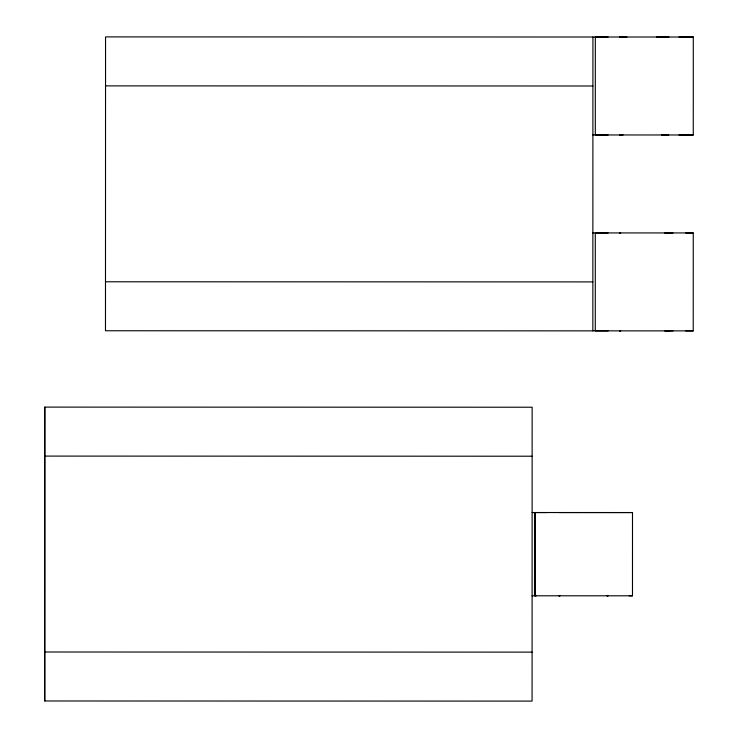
<?xml version="1.0" encoding="UTF-8"?>
<svg xmlns="http://www.w3.org/2000/svg" width="738" height="738" viewBox="0 0 738 738"><rect width="100%" height="100%" fill="white"/><g stroke="black" fill="none" stroke-linecap="round" stroke-linejoin="round"><path stroke-width="1.11" d="M44.75 700.98L44.787 407.108L532.144 407.228L532.08 701.1L44.714 700.98L44.787 407.108M582.642 512.541L632.494 512.55L632.484 595.806L535.354 595.797L535.382 512.541L532.098 512.532M592.845 330.864L592.918 37.011M596.996 37.02L595.326 37.02L595.308 134.962L608.094 134.971M685.777 330.882L693.231 330.882L693.25 232.94L592.845 232.931M678.923 134.971L693.268 134.98L693.286 37.029L678.942 37.02M632.494 512.55L534.533 512.532L534.524 595.797L535.354 595.797M693.25 232.94L685.786 232.95M632.484 595.806L629.154 595.815M620.649 37.02L619.819 37.02L626.986 37.02M656.552 37.029L668.794 37.029L667.955 37.029M689.947 37.029L693.286 37.029L105.552 36.9L105.479 330.762L693.231 330.882M105.552 85.876L592.909 85.995M620.63 134.971L619.8 134.971L623.075 134.971M661.608 134.971L668.776 134.98L667.945 134.971M592.863 134.962L693.268 134.98M665.482 232.94L668.757 232.94L667.927 232.94M664.56 232.95L673.001 232.95M105.506 281.787L592.863 281.907M665.464 330.873L668.748 330.873L667.908 330.873M664.551 330.882L672.991 330.882M44.787 456.093L532.135 456.213M535.382 512.541L547.393 512.541M581.756 512.541L559.146 512.541M532.07 595.797L536.194 595.797M44.741 652.005L532.089 652.124M595.335 37.02L608.121 37.029M608.084 232.94L595.298 232.931L595.289 330.864L608.075 330.882M620.612 232.931L619.782 232.931L620.612 232.931M620.603 330.873L619.763 330.873L620.603 330.873M559.847 595.797L559.017 595.797L559.847 595.797M607.992 595.806L607.153 595.806L607.992 595.806"/></g></svg>
